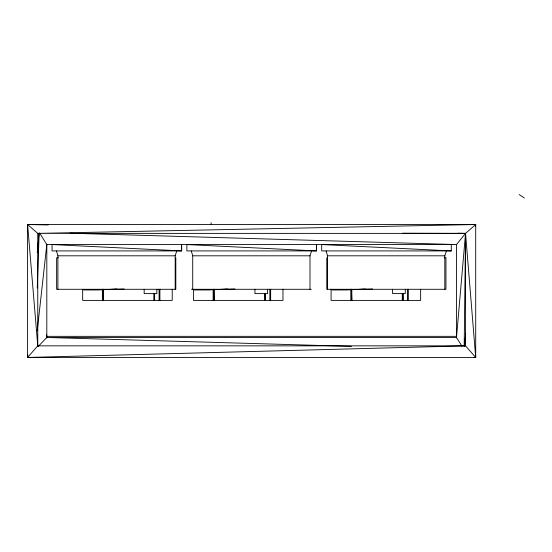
<?xml version="1.0" encoding="UTF-8"?>
<svg xmlns="http://www.w3.org/2000/svg" width="552" height="552" viewBox="0 0 552 552"><rect width="100%" height="100%" fill="white"/><g stroke="black" fill="none" stroke-linecap="round" stroke-linejoin="round"><path stroke-width="0.83" d="M46.816 337.941L46.63 334.629M464.191 346.228L465.543 233.379L475.707 224.526L475.707 357.461L27.6 357.461L27.6 224.526L475.707 224.526L475.548 226.244M37.253 287.992L39.13 233.165M461.9 346.09L456.504 337.479L465.543 233.379L457.781 233.22M473.982 357.427L475.707 357.461L465.543 345.849L27.6 357.461L27.835 354.888M37.26 252.878L39.082 233.165M464.467 346.249L465.653 333.387M37.225 330.876L46.816 244.55L39.613 233.027M175.177 289.289L175.177 255.811L176.764 250.918M309.996 289.289L309.996 255.811L311.583 250.918M444.815 289.289L444.815 255.811L446.402 250.918M402.663 233.22L465.543 233.379L456.504 244.55L456.504 337.941M27.6 357.461L37.764 345.849L37.764 233.379L27.6 224.526L37.764 345.849L465.543 345.849L465.543 233.379L37.764 233.379L475.707 224.526M38.06 346.628L46.816 337.479L46.816 244.55L456.504 244.55L70.138 233.22M116.92 289.007L98.228 289.959L83.518 289.959M227.679 289.007L208.987 289.959L194.269 289.959M365.348 289.007L346.656 289.959L331.938 289.959M124.159 288.979L108.889 289.483M234.917 288.979L218.792 289.496M372.586 288.979L356.461 289.496M106.329 289.531L90.873 289.572M217.081 289.531L201.632 289.572M354.75 289.531L339.301 289.572M451.274 250.918L321.692 250.918L321.692 244.55L451.274 250.918L451.274 244.55M56.463 250.918L57.898 255.811L175.177 255.811M191.282 250.918L192.717 255.811L309.996 255.811M326.101 250.918L327.536 255.811L444.815 255.811M58.36 257.791L56.642 257.791L56.642 289.289L175.819 289.289L175.819 257.791M444.243 257.791L445.954 257.791L445.954 289.289L326.777 289.289L326.777 257.791M191.475 289.289L311.238 289.289M46.816 336.34L456.504 336.34M456.504 337.479L46.816 337.479L351.424 346.38M27.6 224.526L48.293 224.947M519.142 194.539L524.4 197.975M210.988 222.691L211.278 224.45M465.543 233.379L475.707 357.461M351.479 289.248L351.803 300.398L351.803 289.262M213.81 289.248L214.135 300.398L214.135 289.262M103.051 289.248L103.376 300.398L103.376 289.262M402.884 293.547L403.057 300.398L403.057 293.54M265.215 293.547L265.388 300.398L265.388 293.54M154.456 293.547L154.636 300.398L154.636 293.54M420.645 289.248L420.645 300.398L331.09 300.398L331.09 289.248M408.321 289.248L408.321 300.398M407.521 289.248L407.521 300.398M405.285 289.331L405.285 293.616L392.596 293.616L392.596 289.331M402.263 293.547L402.263 300.398M350.81 289.248L350.81 300.398M327.536 255.811L327.536 289.289M282.976 289.248L282.976 300.398L193.421 300.398L193.421 289.248M270.652 289.248L270.652 300.398M269.852 289.248L269.852 300.398M267.616 289.331L267.616 293.616L254.927 293.616L254.927 289.331M264.594 293.547L264.594 300.398M213.141 289.248L213.141 300.398M192.717 255.811L192.717 289.289M172.217 289.248L172.217 300.398L82.669 300.398L82.669 289.248M159.894 289.248L159.894 300.398M159.093 289.248L159.093 300.398M156.858 289.331L156.858 293.616L144.169 293.616L144.169 289.331M153.842 293.547L153.842 300.398M102.382 289.248L102.382 300.398M57.898 255.811L57.898 289.289M181.636 244.55L181.636 250.918L52.054 250.918L52.054 244.55L181.636 250.918L181.636 244.55M316.455 244.55L316.455 250.918L186.873 250.918L186.873 244.55L316.455 250.918L316.455 244.55"/></g></svg>
